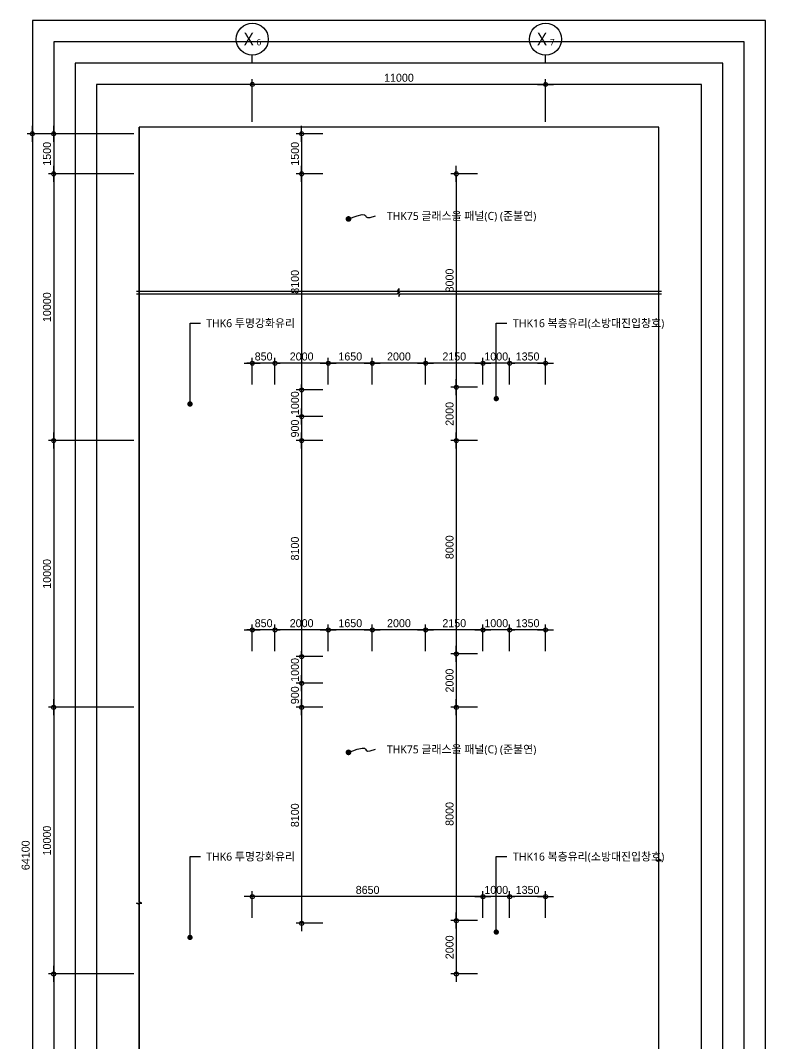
# Model space of a CAD drawing. Header units: millimetres. Extents: x 43197023 to 43466355, y 1341521 to 1420690.
# Drawn here: x 43313377 to 43341323, y 1382332 to 1420690 of the extents above; entities that cross this region are included whole.
import ezdxf
from ezdxf.enums import TextEntityAlignment as Align

# ---------------------------------------------------------------- set-up
doc = ezdxf.new("R2010")
doc.units = ezdxf.units.MM
doc.header["$LTSCALE"] = 1000
doc.header["$MEASUREMENT"] = 0
doc.header["$PDSIZE"] = -10
doc.layers.get('0').update_dxf_attribs({"linetype": 'CONTINUOUS'})
doc.layers.get('Defpoints').update_dxf_attribs({"color": 171, "linetype": 'CONTINUOUS'})
for name, color, linetype in [('LED', 7, 'CONTINUOUS'), ('NDIM', 7, 'CONTINUOUS'), ('SYM', 7, 'CONTINUOUS'), ('SYM(AXIS)', 7, 'CONTINUOUS'), ('TEXT(AXIS)', 2, 'CONTINUOUS'), ('TEXT(MIN)', 7, 'CONTINUOUS')]:
    doc.layers.add(name, color=color, linetype=linetype)
doc.styles.add('CGS', font='cgse', dxfattribs={"bigfont": 'cgs'})
doc.styles.add('나눔바른고딕', font='NanumBarunGothic.ttf')
doc.dimstyles.new('NDIM 1200', dxfattribs={"dimscale": 500, "dimtxt": 3, "dimasz": 1, "dimexe": 2, "dimexo": 2, "dimgap": 1, "dimtad": 1, "dimdec": 0, "dimdsep": 46, "dimtxsty": 'CGS', "dimblk": 'DOT0', "dimcen": 1, "dimdle": 8, "dimclrd": 2, "dimclre": 2, "dimclrt": 2, "dimadec": 0, "dimazin": 0, "dimtfac": 1, "dimtdec": 0, "dimtix": 1, "dimtmove": 2, "dimatfit": 3, "dimldrblk": 'DOT0', "dimfxl": 1, "dimtolj": 1, "dimtzin": 0, "dimlwd": -1, "dimlwe": -1, "dimarcsym": 0})

# ---------------------------------------------------------------- blocks, each defined once
blk = doc.blocks.new('DOT0')
blk.add_line((-3, 0), (3, 0))
at = {"color": 6}
blk.add_circle((0, 0), 0.75, dxfattribs=at)
blk = doc.blocks.new('*D44')
at = {"layer": 'Defpoints', "color": 0, "ltscale": 0.4, "transparency": 16777216}
for p in [(43322073, 1418290), (43322073, 1416690), (43333073, 1416690)]:
    blk.add_point(p, dxfattribs=at)
at = {"layer": 'NDIM', "ltscale": 0.4, "transparency": 16777216}
for p, q in [((43322073, 1416890), (43322073, 1418490)), ((43332973, 1418290), (43322173, 1418290)), ((43333073, 1416890), (43333073, 1418490))]:
    blk.add_line(p, q, dxfattribs=at)
at = {"layer": 'NDIM', "ltscale": 0.4, "transparency": 16777216, "xscale": 100, "yscale": 100, "zscale": 100, "rotation": 180}
blk.add_blockref('DOT0', (43322073, 1418290), dxfattribs=at)
at = {"layer": 'NDIM', "ltscale": 0.4, "transparency": 16777216, "xscale": 100, "yscale": 100, "zscale": 100}
blk.add_blockref('DOT0', (43333073, 1418290), dxfattribs=at)
at = {"layer": 'NDIM', "ltscale": 0.4, "transparency": 16777216, "insert": (43327573, 1418540), "char_height": 300, "attachment_point": 5, "style": 'CGS'}
blk.add_mtext('\\A1;11000', dxfattribs=at)
blk = doc.blocks.new('A$C2F20087E')
at = {"layer": 'SYM(AXIS)'}
blk.add_line((600, 0), (600, 300), dxfattribs=at)
blk.add_circle((600, 900), 600, dxfattribs=at)
blk = doc.blocks.new('*D53')
at = {"layer": 'Defpoints', "color": 0, "ltscale": 0.4, "transparency": 16777216}
for p in [(43317823, 1384940), (43314623, 1374940), (43317823, 1374940)]:
    blk.add_point(p, dxfattribs=at)
at = {"layer": 'NDIM', "ltscale": 0.4, "transparency": 16777216}
for p, q in [((43317623, 1384940), (43314423, 1384940)), ((43314623, 1384840), (43314623, 1375040)), ((43317623, 1374940), (43314423, 1374940))]:
    blk.add_line(p, q, dxfattribs=at)
at = {"layer": 'NDIM', "ltscale": 0.4, "transparency": 16777216, "xscale": 100, "yscale": 100, "zscale": 100}
for p, rotation in [((43314623, 1384940), 90), ((43314623, 1374940), 270)]:
    blk.add_blockref('DOT0', p, dxfattribs=dict(at, rotation=rotation))
at = {"layer": 'NDIM', "ltscale": 0.4, "transparency": 16777216, "insert": (43314373, 1379940), "char_height": 300, "attachment_point": 5, "rotation": 90, "style": 'CGS'}
blk.add_mtext('\\A1;10000', dxfattribs=at)
blk = doc.blocks.new('*D54')
at = {"layer": 'Defpoints', "color": 0, "ltscale": 0.4, "transparency": 16777216}
for p in [(43317823, 1394940), (43314623, 1384940), (43317823, 1384940)]:
    blk.add_point(p, dxfattribs=at)
at = {"layer": 'NDIM', "ltscale": 0.4, "transparency": 16777216}
for p, q in [((43317623, 1394940), (43314423, 1394940)), ((43314623, 1394840), (43314623, 1385040)), ((43317623, 1384940), (43314423, 1384940))]:
    blk.add_line(p, q, dxfattribs=at)
at = {"layer": 'NDIM', "ltscale": 0.4, "transparency": 16777216, "xscale": 100, "yscale": 100, "zscale": 100}
for p, rotation in [((43314623, 1394940), 90), ((43314623, 1384940), 270)]:
    blk.add_blockref('DOT0', p, dxfattribs=dict(at, rotation=rotation))
at = {"layer": 'NDIM', "ltscale": 0.4, "transparency": 16777216, "insert": (43314373, 1389940), "char_height": 300, "attachment_point": 5, "rotation": 90, "style": 'CGS'}
blk.add_mtext('\\A1;10000', dxfattribs=at)
blk = doc.blocks.new('*D55')
at = {"layer": 'Defpoints', "color": 0, "ltscale": 0.4, "transparency": 16777216}
for p in [(43317823, 1404940), (43314623, 1394940), (43317823, 1394940)]:
    blk.add_point(p, dxfattribs=at)
at = {"layer": 'NDIM', "ltscale": 0.4, "transparency": 16777216}
for p, q in [((43317623, 1404940), (43314423, 1404940)), ((43314623, 1404840), (43314623, 1395040)), ((43317623, 1394940), (43314423, 1394940))]:
    blk.add_line(p, q, dxfattribs=at)
at = {"layer": 'NDIM', "ltscale": 0.4, "transparency": 16777216, "xscale": 100, "yscale": 100, "zscale": 100}
for p, rotation in [((43314623, 1404940), 90), ((43314623, 1394940), 270)]:
    blk.add_blockref('DOT0', p, dxfattribs=dict(at, rotation=rotation))
at = {"layer": 'NDIM', "ltscale": 0.4, "transparency": 16777216, "insert": (43314373, 1399940), "char_height": 300, "attachment_point": 5, "rotation": 90, "style": 'CGS'}
blk.add_mtext('\\A1;10000', dxfattribs=at)
blk = doc.blocks.new('*D56')
at = {"layer": 'Defpoints', "color": 0, "ltscale": 0.4, "transparency": 16777216}
for p in [(43317823, 1414940), (43314623, 1404940), (43317823, 1404940)]:
    blk.add_point(p, dxfattribs=at)
at = {"layer": 'NDIM', "ltscale": 0.4, "transparency": 16777216}
for p, q in [((43317623, 1414940), (43314423, 1414940)), ((43314623, 1414840), (43314623, 1405040)), ((43317623, 1404940), (43314423, 1404940))]:
    blk.add_line(p, q, dxfattribs=at)
at = {"layer": 'NDIM', "ltscale": 0.4, "transparency": 16777216, "xscale": 100, "yscale": 100, "zscale": 100}
for p, rotation in [((43314623, 1414940), 90), ((43314623, 1404940), 270)]:
    blk.add_blockref('DOT0', p, dxfattribs=dict(at, rotation=rotation))
at = {"layer": 'NDIM', "ltscale": 0.4, "transparency": 16777216, "insert": (43314373, 1409940), "char_height": 300, "attachment_point": 5, "rotation": 90, "style": 'CGS'}
blk.add_mtext('\\A1;10000', dxfattribs=at)
blk = doc.blocks.new('*D58')
at = {"layer": 'Defpoints', "color": 0, "ltscale": 0.4, "transparency": 16777216}
for p in [(43317823, 1416440), (43314623, 1414940), (43317823, 1414940)]:
    blk.add_point(p, dxfattribs=at)
at = {"layer": 'NDIM', "ltscale": 0.4, "transparency": 16777216}
for p, q in [((43317623, 1416440), (43314423, 1416440)), ((43314623, 1416340), (43314623, 1415040)), ((43317623, 1414940), (43314423, 1414940))]:
    blk.add_line(p, q, dxfattribs=at)
at = {"layer": 'NDIM', "ltscale": 0.4, "transparency": 16777216, "xscale": 100, "yscale": 100, "zscale": 100}
for p, rotation in [((43314623, 1416440), 90), ((43314623, 1414940), 270)]:
    blk.add_blockref('DOT0', p, dxfattribs=dict(at, rotation=rotation))
at = {"layer": 'NDIM', "ltscale": 0.4, "transparency": 16777216, "insert": (43314373, 1415690), "char_height": 300, "attachment_point": 5, "rotation": 90, "style": 'CGS'}
blk.add_mtext('\\A1;1500', dxfattribs=at)
blk = doc.blocks.new('*D80')
at = {"layer": 'Defpoints', "color": 0, "ltscale": 0.4, "transparency": 16777216}
for p in [(43322073, 1407840), (43322073, 1406840), (43322923, 1406840)]:
    blk.add_point(p, dxfattribs=at)
at = {"layer": 'NDIM', "ltscale": 0.4, "transparency": 16777216}
for p, q in [((43321973, 1407840), (43321873, 1407840)), ((43322073, 1407040), (43322073, 1408040)), ((43322923, 1407840), (43322073, 1407840)), ((43322923, 1407040), (43322923, 1408040)), ((43323023, 1407840), (43323123, 1407840))]:
    blk.add_line(p, q, dxfattribs=at)
at = {"layer": 'NDIM', "ltscale": 0.4, "transparency": 16777216, "xscale": 100, "yscale": 100, "zscale": 100}
blk.add_blockref('DOT0', (43322073, 1407840), dxfattribs=at)
at = {"layer": 'NDIM', "ltscale": 0.4, "transparency": 16777216, "xscale": 100, "yscale": 100, "zscale": 100, "rotation": 180}
blk.add_blockref('DOT0', (43322923, 1407840), dxfattribs=at)
at = {"layer": 'NDIM', "ltscale": 0.4, "transparency": 16777216, "insert": (43322498, 1408090), "char_height": 300, "attachment_point": 5, "style": 'CGS'}
blk.add_mtext('\\A1;850', dxfattribs=at)
blk = doc.blocks.new('*D81')
at = {"layer": 'Defpoints', "color": 0, "ltscale": 0.4, "transparency": 16777216}
for p in [(43322923, 1407840), (43322923, 1406840), (43324923, 1406840)]:
    blk.add_point(p, dxfattribs=at)
at = {"layer": 'NDIM', "ltscale": 0.4, "transparency": 16777216}
for p, q in [((43322923, 1407040), (43322923, 1408040)), ((43324823, 1407840), (43323023, 1407840)), ((43324923, 1407040), (43324923, 1408040))]:
    blk.add_line(p, q, dxfattribs=at)
at = {"layer": 'NDIM', "ltscale": 0.4, "transparency": 16777216, "xscale": 100, "yscale": 100, "zscale": 100, "rotation": 180}
blk.add_blockref('DOT0', (43322923, 1407840), dxfattribs=at)
at = {"layer": 'NDIM', "ltscale": 0.4, "transparency": 16777216, "xscale": 100, "yscale": 100, "zscale": 100}
blk.add_blockref('DOT0', (43324923, 1407840), dxfattribs=at)
at = {"layer": 'NDIM', "ltscale": 0.4, "transparency": 16777216, "insert": (43323923, 1408090), "char_height": 300, "attachment_point": 5, "style": 'CGS'}
blk.add_mtext('\\A1;2000', dxfattribs=at)
blk = doc.blocks.new('*D82')
at = {"layer": 'Defpoints', "color": 0, "ltscale": 0.4, "transparency": 16777216}
for p in [(43324923, 1407840), (43324923, 1406840), (43326573, 1406840)]:
    blk.add_point(p, dxfattribs=at)
at = {"layer": 'NDIM', "ltscale": 0.4, "transparency": 16777216}
for p, q in [((43324923, 1407040), (43324923, 1408040)), ((43326473, 1407840), (43325023, 1407840)), ((43326573, 1407040), (43326573, 1408040))]:
    blk.add_line(p, q, dxfattribs=at)
at = {"layer": 'NDIM', "ltscale": 0.4, "transparency": 16777216, "xscale": 100, "yscale": 100, "zscale": 100, "rotation": 180}
blk.add_blockref('DOT0', (43324923, 1407840), dxfattribs=at)
at = {"layer": 'NDIM', "ltscale": 0.4, "transparency": 16777216, "xscale": 100, "yscale": 100, "zscale": 100}
blk.add_blockref('DOT0', (43326573, 1407840), dxfattribs=at)
at = {"layer": 'NDIM', "ltscale": 0.4, "transparency": 16777216, "insert": (43325748, 1408090), "char_height": 300, "attachment_point": 5, "style": 'CGS'}
blk.add_mtext('\\A1;1650', dxfattribs=at)
blk = doc.blocks.new('*D83')
at = {"layer": 'Defpoints', "color": 0, "ltscale": 0.4, "transparency": 16777216}
for p in [(43326573, 1407840), (43326573, 1406840), (43328573, 1406840)]:
    blk.add_point(p, dxfattribs=at)
at = {"layer": 'NDIM', "ltscale": 0.4, "transparency": 16777216}
for p, q in [((43326573, 1407040), (43326573, 1408040)), ((43328473, 1407840), (43326673, 1407840)), ((43328573, 1407040), (43328573, 1408040))]:
    blk.add_line(p, q, dxfattribs=at)
at = {"layer": 'NDIM', "ltscale": 0.4, "transparency": 16777216, "xscale": 100, "yscale": 100, "zscale": 100, "rotation": 180}
blk.add_blockref('DOT0', (43326573, 1407840), dxfattribs=at)
at = {"layer": 'NDIM', "ltscale": 0.4, "transparency": 16777216, "xscale": 100, "yscale": 100, "zscale": 100}
blk.add_blockref('DOT0', (43328573, 1407840), dxfattribs=at)
at = {"layer": 'NDIM', "ltscale": 0.4, "transparency": 16777216, "insert": (43327573, 1408090), "char_height": 300, "attachment_point": 5, "style": 'CGS'}
blk.add_mtext('\\A1;2000', dxfattribs=at)
blk = doc.blocks.new('*D84')
at = {"layer": 'Defpoints', "color": 0, "ltscale": 0.4, "transparency": 16777216}
for p in [(43328573, 1407840), (43328573, 1406840), (43330723, 1406840)]:
    blk.add_point(p, dxfattribs=at)
at = {"layer": 'NDIM', "ltscale": 0.4, "transparency": 16777216}
for p, q in [((43328573, 1407040), (43328573, 1408040)), ((43330623, 1407840), (43328673, 1407840)), ((43330723, 1407040), (43330723, 1408040))]:
    blk.add_line(p, q, dxfattribs=at)
at = {"layer": 'NDIM', "ltscale": 0.4, "transparency": 16777216, "xscale": 100, "yscale": 100, "zscale": 100, "rotation": 180}
blk.add_blockref('DOT0', (43328573, 1407840), dxfattribs=at)
at = {"layer": 'NDIM', "ltscale": 0.4, "transparency": 16777216, "xscale": 100, "yscale": 100, "zscale": 100}
blk.add_blockref('DOT0', (43330723, 1407840), dxfattribs=at)
at = {"layer": 'NDIM', "ltscale": 0.4, "transparency": 16777216, "insert": (43329648, 1408090), "char_height": 300, "attachment_point": 5, "style": 'CGS'}
blk.add_mtext('\\A1;2150', dxfattribs=at)
blk = doc.blocks.new('*D85')
at = {"layer": 'Defpoints', "color": 0, "ltscale": 0.4, "transparency": 16777216}
for p in [(43330723, 1407840), (43330723, 1406840), (43331723, 1406840)]:
    blk.add_point(p, dxfattribs=at)
at = {"layer": 'NDIM', "ltscale": 0.4, "transparency": 16777216}
for p, q in [((43330623, 1407840), (43330523, 1407840)), ((43330723, 1407040), (43330723, 1408040)), ((43331723, 1407840), (43330723, 1407840)), ((43331723, 1407040), (43331723, 1408040)), ((43331823, 1407840), (43331923, 1407840))]:
    blk.add_line(p, q, dxfattribs=at)
at = {"layer": 'NDIM', "ltscale": 0.4, "transparency": 16777216, "xscale": 100, "yscale": 100, "zscale": 100}
blk.add_blockref('DOT0', (43330723, 1407840), dxfattribs=at)
at = {"layer": 'NDIM', "ltscale": 0.4, "transparency": 16777216, "xscale": 100, "yscale": 100, "zscale": 100, "rotation": 180}
blk.add_blockref('DOT0', (43331723, 1407840), dxfattribs=at)
at = {"layer": 'NDIM', "ltscale": 0.4, "transparency": 16777216, "insert": (43331223, 1408090), "char_height": 300, "attachment_point": 5, "style": 'CGS'}
blk.add_mtext('\\A1;1000', dxfattribs=at)
blk = doc.blocks.new('*D86')
at = {"layer": 'Defpoints', "color": 0, "ltscale": 0.4, "transparency": 16777216}
for p in [(43331723, 1407840), (43331723, 1406840), (43333073, 1406840)]:
    blk.add_point(p, dxfattribs=at)
at = {"layer": 'NDIM', "ltscale": 0.4, "transparency": 16777216}
for p, q in [((43331723, 1407040), (43331723, 1408040)), ((43332973, 1407840), (43331823, 1407840)), ((43333073, 1407040), (43333073, 1408040))]:
    blk.add_line(p, q, dxfattribs=at)
at = {"layer": 'NDIM', "ltscale": 0.4, "transparency": 16777216, "xscale": 100, "yscale": 100, "zscale": 100, "rotation": 180}
blk.add_blockref('DOT0', (43331723, 1407840), dxfattribs=at)
at = {"layer": 'NDIM', "ltscale": 0.4, "transparency": 16777216, "xscale": 100, "yscale": 100, "zscale": 100}
blk.add_blockref('DOT0', (43333073, 1407840), dxfattribs=at)
at = {"layer": 'NDIM', "ltscale": 0.4, "transparency": 16777216, "insert": (43332398, 1408090), "char_height": 300, "attachment_point": 5, "style": 'CGS'}
blk.add_mtext('\\A1;1350', dxfattribs=at)
blk = doc.blocks.new('*D87')
at = {"layer": 'Defpoints', "color": 0, "ltscale": 0.4, "transparency": 16777216}
for p in [(43322073, 1397840), (43322073, 1396840), (43322923, 1396840)]:
    blk.add_point(p, dxfattribs=at)
at = {"layer": 'NDIM', "ltscale": 0.4, "transparency": 16777216}
for p, q in [((43321973, 1397840), (43321873, 1397840)), ((43322073, 1397040), (43322073, 1398040)), ((43322923, 1397840), (43322073, 1397840)), ((43322923, 1397040), (43322923, 1398040)), ((43323023, 1397840), (43323123, 1397840))]:
    blk.add_line(p, q, dxfattribs=at)
at = {"layer": 'NDIM', "ltscale": 0.4, "transparency": 16777216, "xscale": 100, "yscale": 100, "zscale": 100}
blk.add_blockref('DOT0', (43322073, 1397840), dxfattribs=at)
at = {"layer": 'NDIM', "ltscale": 0.4, "transparency": 16777216, "xscale": 100, "yscale": 100, "zscale": 100, "rotation": 180}
blk.add_blockref('DOT0', (43322923, 1397840), dxfattribs=at)
at = {"layer": 'NDIM', "ltscale": 0.4, "transparency": 16777216, "insert": (43322498, 1398090), "char_height": 300, "attachment_point": 5, "style": 'CGS'}
blk.add_mtext('\\A1;850', dxfattribs=at)
blk = doc.blocks.new('*D88')
at = {"layer": 'Defpoints', "color": 0, "ltscale": 0.4, "transparency": 16777216}
for p in [(43322923, 1397840), (43322923, 1396840), (43324923, 1396840)]:
    blk.add_point(p, dxfattribs=at)
at = {"layer": 'NDIM', "ltscale": 0.4, "transparency": 16777216}
for p, q in [((43322923, 1397040), (43322923, 1398040)), ((43324823, 1397840), (43323023, 1397840)), ((43324923, 1397040), (43324923, 1398040))]:
    blk.add_line(p, q, dxfattribs=at)
at = {"layer": 'NDIM', "ltscale": 0.4, "transparency": 16777216, "xscale": 100, "yscale": 100, "zscale": 100, "rotation": 180}
blk.add_blockref('DOT0', (43322923, 1397840), dxfattribs=at)
at = {"layer": 'NDIM', "ltscale": 0.4, "transparency": 16777216, "xscale": 100, "yscale": 100, "zscale": 100}
blk.add_blockref('DOT0', (43324923, 1397840), dxfattribs=at)
at = {"layer": 'NDIM', "ltscale": 0.4, "transparency": 16777216, "insert": (43323923, 1398090), "char_height": 300, "attachment_point": 5, "style": 'CGS'}
blk.add_mtext('\\A1;2000', dxfattribs=at)
blk = doc.blocks.new('*D89')
at = {"layer": 'Defpoints', "color": 0, "ltscale": 0.4, "transparency": 16777216}
for p in [(43324923, 1397840), (43324923, 1396840), (43326573, 1396840)]:
    blk.add_point(p, dxfattribs=at)
at = {"layer": 'NDIM', "ltscale": 0.4, "transparency": 16777216}
for p, q in [((43324923, 1397040), (43324923, 1398040)), ((43326473, 1397840), (43325023, 1397840)), ((43326573, 1397040), (43326573, 1398040))]:
    blk.add_line(p, q, dxfattribs=at)
at = {"layer": 'NDIM', "ltscale": 0.4, "transparency": 16777216, "xscale": 100, "yscale": 100, "zscale": 100, "rotation": 180}
blk.add_blockref('DOT0', (43324923, 1397840), dxfattribs=at)
at = {"layer": 'NDIM', "ltscale": 0.4, "transparency": 16777216, "xscale": 100, "yscale": 100, "zscale": 100}
blk.add_blockref('DOT0', (43326573, 1397840), dxfattribs=at)
at = {"layer": 'NDIM', "ltscale": 0.4, "transparency": 16777216, "insert": (43325748, 1398090), "char_height": 300, "attachment_point": 5, "style": 'CGS'}
blk.add_mtext('\\A1;1650', dxfattribs=at)
blk = doc.blocks.new('*D90')
at = {"layer": 'Defpoints', "color": 0, "ltscale": 0.4, "transparency": 16777216}
for p in [(43326573, 1397840), (43326573, 1396840), (43328573, 1396840)]:
    blk.add_point(p, dxfattribs=at)
at = {"layer": 'NDIM', "ltscale": 0.4, "transparency": 16777216}
for p, q in [((43326573, 1397040), (43326573, 1398040)), ((43328473, 1397840), (43326673, 1397840)), ((43328573, 1397040), (43328573, 1398040))]:
    blk.add_line(p, q, dxfattribs=at)
at = {"layer": 'NDIM', "ltscale": 0.4, "transparency": 16777216, "xscale": 100, "yscale": 100, "zscale": 100, "rotation": 180}
blk.add_blockref('DOT0', (43326573, 1397840), dxfattribs=at)
at = {"layer": 'NDIM', "ltscale": 0.4, "transparency": 16777216, "xscale": 100, "yscale": 100, "zscale": 100}
blk.add_blockref('DOT0', (43328573, 1397840), dxfattribs=at)
at = {"layer": 'NDIM', "ltscale": 0.4, "transparency": 16777216, "insert": (43327573, 1398090), "char_height": 300, "attachment_point": 5, "style": 'CGS'}
blk.add_mtext('\\A1;2000', dxfattribs=at)
blk = doc.blocks.new('*D91')
at = {"layer": 'Defpoints', "color": 0, "ltscale": 0.4, "transparency": 16777216}
for p in [(43328573, 1397840), (43328573, 1396840), (43330723, 1396840)]:
    blk.add_point(p, dxfattribs=at)
at = {"layer": 'NDIM', "ltscale": 0.4, "transparency": 16777216}
for p, q in [((43328573, 1397040), (43328573, 1398040)), ((43330623, 1397840), (43328673, 1397840)), ((43330723, 1397040), (43330723, 1398040))]:
    blk.add_line(p, q, dxfattribs=at)
at = {"layer": 'NDIM', "ltscale": 0.4, "transparency": 16777216, "xscale": 100, "yscale": 100, "zscale": 100, "rotation": 180}
blk.add_blockref('DOT0', (43328573, 1397840), dxfattribs=at)
at = {"layer": 'NDIM', "ltscale": 0.4, "transparency": 16777216, "xscale": 100, "yscale": 100, "zscale": 100}
blk.add_blockref('DOT0', (43330723, 1397840), dxfattribs=at)
at = {"layer": 'NDIM', "ltscale": 0.4, "transparency": 16777216, "insert": (43329648, 1398090), "char_height": 300, "attachment_point": 5, "style": 'CGS'}
blk.add_mtext('\\A1;2150', dxfattribs=at)
blk = doc.blocks.new('*D92')
at = {"layer": 'Defpoints', "color": 0, "ltscale": 0.4, "transparency": 16777216}
for p in [(43330723, 1397840), (43330723, 1396840), (43331723, 1396840)]:
    blk.add_point(p, dxfattribs=at)
at = {"layer": 'NDIM', "ltscale": 0.4, "transparency": 16777216}
for p, q in [((43330623, 1397840), (43330523, 1397840)), ((43330723, 1397040), (43330723, 1398040)), ((43331723, 1397840), (43330723, 1397840)), ((43331723, 1397040), (43331723, 1398040)), ((43331823, 1397840), (43331923, 1397840))]:
    blk.add_line(p, q, dxfattribs=at)
at = {"layer": 'NDIM', "ltscale": 0.4, "transparency": 16777216, "xscale": 100, "yscale": 100, "zscale": 100}
blk.add_blockref('DOT0', (43330723, 1397840), dxfattribs=at)
at = {"layer": 'NDIM', "ltscale": 0.4, "transparency": 16777216, "xscale": 100, "yscale": 100, "zscale": 100, "rotation": 180}
blk.add_blockref('DOT0', (43331723, 1397840), dxfattribs=at)
at = {"layer": 'NDIM', "ltscale": 0.4, "transparency": 16777216, "insert": (43331223, 1398090), "char_height": 300, "attachment_point": 5, "style": 'CGS'}
blk.add_mtext('\\A1;1000', dxfattribs=at)
blk = doc.blocks.new('*D93')
at = {"layer": 'Defpoints', "color": 0, "ltscale": 0.4, "transparency": 16777216}
for p in [(43331723, 1397840), (43331723, 1396840), (43333073, 1396840)]:
    blk.add_point(p, dxfattribs=at)
at = {"layer": 'NDIM', "ltscale": 0.4, "transparency": 16777216}
for p, q in [((43331723, 1397040), (43331723, 1398040)), ((43332973, 1397840), (43331823, 1397840)), ((43333073, 1397040), (43333073, 1398040))]:
    blk.add_line(p, q, dxfattribs=at)
at = {"layer": 'NDIM', "ltscale": 0.4, "transparency": 16777216, "xscale": 100, "yscale": 100, "zscale": 100, "rotation": 180}
blk.add_blockref('DOT0', (43331723, 1397840), dxfattribs=at)
at = {"layer": 'NDIM', "ltscale": 0.4, "transparency": 16777216, "xscale": 100, "yscale": 100, "zscale": 100}
blk.add_blockref('DOT0', (43333073, 1397840), dxfattribs=at)
at = {"layer": 'NDIM', "ltscale": 0.4, "transparency": 16777216, "insert": (43332398, 1398090), "char_height": 300, "attachment_point": 5, "style": 'CGS'}
blk.add_mtext('\\A1;1350', dxfattribs=at)
blk = doc.blocks.new('*D94')
at = {"layer": 'Defpoints', "color": 0, "ltscale": 0.4, "transparency": 16777216}
for p in [(43322073, 1387840), (43322073, 1386840), (43330723, 1386840)]:
    blk.add_point(p, dxfattribs=at)
at = {"layer": 'NDIM', "ltscale": 0.4, "transparency": 16777216}
for p, q in [((43322073, 1387040), (43322073, 1388040)), ((43330623, 1387840), (43322173, 1387840)), ((43330723, 1387040), (43330723, 1388040))]:
    blk.add_line(p, q, dxfattribs=at)
at = {"layer": 'NDIM', "ltscale": 0.4, "transparency": 16777216, "xscale": 100, "yscale": 100, "zscale": 100, "rotation": 180}
blk.add_blockref('DOT0', (43322073, 1387840), dxfattribs=at)
at = {"layer": 'NDIM', "ltscale": 0.4, "transparency": 16777216, "xscale": 100, "yscale": 100, "zscale": 100}
blk.add_blockref('DOT0', (43330723, 1387840), dxfattribs=at)
at = {"layer": 'NDIM', "ltscale": 0.4, "transparency": 16777216, "insert": (43326398, 1388090), "char_height": 300, "attachment_point": 5, "style": 'CGS'}
blk.add_mtext('\\A1;8650', dxfattribs=at)
blk = doc.blocks.new('*D95')
at = {"layer": 'Defpoints', "color": 0, "ltscale": 0.4, "transparency": 16777216}
for p in [(43330723, 1387840), (43330723, 1386840), (43331723, 1386840)]:
    blk.add_point(p, dxfattribs=at)
at = {"layer": 'NDIM', "ltscale": 0.4, "transparency": 16777216}
for p, q in [((43330623, 1387840), (43330523, 1387840)), ((43330723, 1387040), (43330723, 1388040)), ((43331723, 1387840), (43330723, 1387840)), ((43331723, 1387040), (43331723, 1388040)), ((43331823, 1387840), (43331923, 1387840))]:
    blk.add_line(p, q, dxfattribs=at)
at = {"layer": 'NDIM', "ltscale": 0.4, "transparency": 16777216, "xscale": 100, "yscale": 100, "zscale": 100}
blk.add_blockref('DOT0', (43330723, 1387840), dxfattribs=at)
at = {"layer": 'NDIM', "ltscale": 0.4, "transparency": 16777216, "xscale": 100, "yscale": 100, "zscale": 100, "rotation": 180}
blk.add_blockref('DOT0', (43331723, 1387840), dxfattribs=at)
at = {"layer": 'NDIM', "ltscale": 0.4, "transparency": 16777216, "insert": (43331223, 1388090), "char_height": 300, "attachment_point": 5, "style": 'CGS'}
blk.add_mtext('\\A1;1000', dxfattribs=at)
blk = doc.blocks.new('*D96')
at = {"layer": 'Defpoints', "color": 0, "ltscale": 0.4, "transparency": 16777216}
for p in [(43331723, 1387840), (43331723, 1386840), (43333073, 1386840)]:
    blk.add_point(p, dxfattribs=at)
at = {"layer": 'NDIM', "ltscale": 0.4, "transparency": 16777216}
for p, q in [((43331723, 1387040), (43331723, 1388040)), ((43332973, 1387840), (43331823, 1387840)), ((43333073, 1387040), (43333073, 1388040))]:
    blk.add_line(p, q, dxfattribs=at)
at = {"layer": 'NDIM', "ltscale": 0.4, "transparency": 16777216, "xscale": 100, "yscale": 100, "zscale": 100, "rotation": 180}
blk.add_blockref('DOT0', (43331723, 1387840), dxfattribs=at)
at = {"layer": 'NDIM', "ltscale": 0.4, "transparency": 16777216, "xscale": 100, "yscale": 100, "zscale": 100}
blk.add_blockref('DOT0', (43333073, 1387840), dxfattribs=at)
at = {"layer": 'NDIM', "ltscale": 0.4, "transparency": 16777216, "insert": (43332398, 1388090), "char_height": 300, "attachment_point": 5, "style": 'CGS'}
blk.add_mtext('\\A1;1350', dxfattribs=at)
blk = doc.blocks.new('*D97')
at = {"layer": 'Defpoints', "color": 0, "ltscale": 0.4, "transparency": 16777216}
for p in [(43330723, 1386940), (43329723, 1384940), (43330723, 1384940)]:
    blk.add_point(p, dxfattribs=at)
at = {"layer": 'NDIM', "ltscale": 0.4, "transparency": 16777216}
for p, q in [((43330523, 1386940), (43329523, 1386940)), ((43329723, 1386840), (43329723, 1385040)), ((43330523, 1384940), (43329523, 1384940))]:
    blk.add_line(p, q, dxfattribs=at)
at = {"layer": 'NDIM', "ltscale": 0.4, "transparency": 16777216, "xscale": 100, "yscale": 100, "zscale": 100}
for p, rotation in [((43329723, 1386940), 90), ((43329723, 1384940), 270)]:
    blk.add_blockref('DOT0', p, dxfattribs=dict(at, rotation=rotation))
at = {"layer": 'NDIM', "ltscale": 0.4, "transparency": 16777216, "insert": (43329473, 1385940), "char_height": 300, "attachment_point": 5, "rotation": 90, "style": 'CGS'}
blk.add_mtext('\\A1;2000', dxfattribs=at)
blk = doc.blocks.new('*D98')
at = {"layer": 'Defpoints', "color": 0, "ltscale": 0.4, "transparency": 16777216}
for p in [(43324923, 1394940), (43323923, 1386840), (43324923, 1386840)]:
    blk.add_point(p, dxfattribs=at)
at = {"layer": 'NDIM', "ltscale": 0.4, "transparency": 16777216}
for p, q in [((43324723, 1394940), (43323723, 1394940)), ((43323923, 1394840), (43323923, 1386940)), ((43324723, 1386840), (43323723, 1386840))]:
    blk.add_line(p, q, dxfattribs=at)
at = {"layer": 'NDIM', "ltscale": 0.4, "transparency": 16777216, "xscale": 100, "yscale": 100, "zscale": 100}
for p, rotation in [((43323923, 1394940), 90), ((43323923, 1386840), 270)]:
    blk.add_blockref('DOT0', p, dxfattribs=dict(at, rotation=rotation))
at = {"layer": 'NDIM', "ltscale": 0.4, "transparency": 16777216, "insert": (43323673, 1390890), "char_height": 300, "attachment_point": 5, "rotation": 90, "style": 'CGS'}
blk.add_mtext('\\A1;8100', dxfattribs=at)
blk = doc.blocks.new('*D99')
at = {"layer": 'Defpoints', "color": 0, "ltscale": 0.4, "transparency": 16777216}
for p in [(43324923, 1396840), (43323923, 1395840), (43324923, 1395840)]:
    blk.add_point(p, dxfattribs=at)
at = {"layer": 'NDIM', "ltscale": 0.4, "transparency": 16777216}
for p, q in [((43323923, 1396940), (43323923, 1397040)), ((43324723, 1396840), (43323723, 1396840)), ((43323923, 1396840), (43323923, 1395840)), ((43324723, 1395840), (43323723, 1395840)), ((43323923, 1395740), (43323923, 1395640))]:
    blk.add_line(p, q, dxfattribs=at)
at = {"layer": 'NDIM', "ltscale": 0.4, "transparency": 16777216, "xscale": 100, "yscale": 100, "zscale": 100}
for p, rotation in [((43323923, 1396840), 270), ((43323923, 1395840), 90)]:
    blk.add_blockref('DOT0', p, dxfattribs=dict(at, rotation=rotation))
at = {"layer": 'NDIM', "ltscale": 0.4, "transparency": 16777216, "insert": (43323673, 1396340), "char_height": 300, "attachment_point": 5, "rotation": 90, "style": 'CGS'}
blk.add_mtext('\\A1;1000', dxfattribs=at)
blk = doc.blocks.new('*D100')
at = {"layer": 'Defpoints', "color": 0, "ltscale": 0.4, "transparency": 16777216}
for p in [(43324923, 1395840), (43323923, 1394940), (43324923, 1394940)]:
    blk.add_point(p, dxfattribs=at)
at = {"layer": 'NDIM', "ltscale": 0.4, "transparency": 16777216}
for p, q in [((43324723, 1395840), (43323723, 1395840)), ((43323923, 1395740), (43323923, 1395040)), ((43324723, 1394940), (43323723, 1394940))]:
    blk.add_line(p, q, dxfattribs=at)
at = {"layer": 'NDIM', "ltscale": 0.4, "transparency": 16777216, "xscale": 100, "yscale": 100, "zscale": 100}
for p, rotation in [((43323923, 1395840), 90), ((43323923, 1394940), 270)]:
    blk.add_blockref('DOT0', p, dxfattribs=dict(at, rotation=rotation))
at = {"layer": 'NDIM', "ltscale": 0.4, "transparency": 16777216, "insert": (43323673, 1395390), "char_height": 300, "attachment_point": 5, "rotation": 90, "style": 'CGS'}
blk.add_mtext('\\A1;900', dxfattribs=at)
blk = doc.blocks.new('*D101')
at = {"layer": 'Defpoints', "color": 0, "ltscale": 0.4, "transparency": 16777216}
for p in [(43324923, 1404940), (43323923, 1396840), (43324923, 1396840)]:
    blk.add_point(p, dxfattribs=at)
at = {"layer": 'NDIM', "ltscale": 0.4, "transparency": 16777216}
for p, q in [((43324723, 1404940), (43323723, 1404940)), ((43323923, 1404840), (43323923, 1396940)), ((43324723, 1396840), (43323723, 1396840))]:
    blk.add_line(p, q, dxfattribs=at)
at = {"layer": 'NDIM', "ltscale": 0.4, "transparency": 16777216, "xscale": 100, "yscale": 100, "zscale": 100}
for p, rotation in [((43323923, 1404940), 90), ((43323923, 1396840), 270)]:
    blk.add_blockref('DOT0', p, dxfattribs=dict(at, rotation=rotation))
at = {"layer": 'NDIM', "ltscale": 0.4, "transparency": 16777216, "insert": (43323673, 1400890), "char_height": 300, "attachment_point": 5, "rotation": 90, "style": 'CGS'}
blk.add_mtext('\\A1;8100', dxfattribs=at)
blk = doc.blocks.new('*D102')
at = {"layer": 'Defpoints', "color": 0, "ltscale": 0.4, "transparency": 16777216}
for p in [(43324923, 1406840), (43323923, 1405840), (43324923, 1405840)]:
    blk.add_point(p, dxfattribs=at)
at = {"layer": 'NDIM', "ltscale": 0.4, "transparency": 16777216}
for p, q in [((43323923, 1406940), (43323923, 1407040)), ((43324723, 1406840), (43323723, 1406840)), ((43323923, 1406840), (43323923, 1405840)), ((43324723, 1405840), (43323723, 1405840)), ((43323923, 1405740), (43323923, 1405640))]:
    blk.add_line(p, q, dxfattribs=at)
at = {"layer": 'NDIM', "ltscale": 0.4, "transparency": 16777216, "xscale": 100, "yscale": 100, "zscale": 100}
for p, rotation in [((43323923, 1406840), 270), ((43323923, 1405840), 90)]:
    blk.add_blockref('DOT0', p, dxfattribs=dict(at, rotation=rotation))
at = {"layer": 'NDIM', "ltscale": 0.4, "transparency": 16777216, "insert": (43323673, 1406340), "char_height": 300, "attachment_point": 5, "rotation": 90, "style": 'CGS'}
blk.add_mtext('\\A1;1000', dxfattribs=at)
blk = doc.blocks.new('*D103')
at = {"layer": 'Defpoints', "color": 0, "ltscale": 0.4, "transparency": 16777216}
for p in [(43324923, 1405840), (43323923, 1404940), (43324923, 1404940)]:
    blk.add_point(p, dxfattribs=at)
at = {"layer": 'NDIM', "ltscale": 0.4, "transparency": 16777216}
for p, q in [((43324723, 1405840), (43323723, 1405840)), ((43323923, 1405740), (43323923, 1405040)), ((43324723, 1404940), (43323723, 1404940))]:
    blk.add_line(p, q, dxfattribs=at)
at = {"layer": 'NDIM', "ltscale": 0.4, "transparency": 16777216, "xscale": 100, "yscale": 100, "zscale": 100}
for p, rotation in [((43323923, 1405840), 90), ((43323923, 1404940), 270)]:
    blk.add_blockref('DOT0', p, dxfattribs=dict(at, rotation=rotation))
at = {"layer": 'NDIM', "ltscale": 0.4, "transparency": 16777216, "insert": (43323673, 1405390), "char_height": 300, "attachment_point": 5, "rotation": 90, "style": 'CGS'}
blk.add_mtext('\\A1;900', dxfattribs=at)
blk = doc.blocks.new('*D104')
at = {"layer": 'Defpoints', "color": 0, "ltscale": 0.4, "transparency": 16777216}
for p in [(43324923, 1414940), (43323923, 1406840), (43324923, 1406840)]:
    blk.add_point(p, dxfattribs=at)
at = {"layer": 'NDIM', "ltscale": 0.4, "transparency": 16777216}
for p, q in [((43324723, 1414940), (43323723, 1414940)), ((43323923, 1414840), (43323923, 1406940)), ((43324723, 1406840), (43323723, 1406840))]:
    blk.add_line(p, q, dxfattribs=at)
at = {"layer": 'NDIM', "ltscale": 0.4, "transparency": 16777216, "xscale": 100, "yscale": 100, "zscale": 100}
for p, rotation in [((43323923, 1414940), 90), ((43323923, 1406840), 270)]:
    blk.add_blockref('DOT0', p, dxfattribs=dict(at, rotation=rotation))
at = {"layer": 'NDIM', "ltscale": 0.4, "transparency": 16777216, "insert": (43323673, 1410890), "char_height": 300, "attachment_point": 5, "rotation": 90, "style": 'CGS'}
blk.add_mtext('\\A1;8100', dxfattribs=at)
blk = doc.blocks.new('*D105')
at = {"layer": 'Defpoints', "color": 0, "ltscale": 0.4, "transparency": 16777216}
for p in [(43324923, 1416440), (43323923, 1414940), (43324923, 1414940)]:
    blk.add_point(p, dxfattribs=at)
at = {"layer": 'NDIM', "ltscale": 0.4, "transparency": 16777216}
for p, q in [((43324723, 1416440), (43323723, 1416440)), ((43323923, 1416340), (43323923, 1415040)), ((43324723, 1414940), (43323723, 1414940))]:
    blk.add_line(p, q, dxfattribs=at)
at = {"layer": 'NDIM', "ltscale": 0.4, "transparency": 16777216, "xscale": 100, "yscale": 100, "zscale": 100}
for p, rotation in [((43323923, 1416440), 90), ((43323923, 1414940), 270)]:
    blk.add_blockref('DOT0', p, dxfattribs=dict(at, rotation=rotation))
at = {"layer": 'NDIM', "ltscale": 0.4, "transparency": 16777216, "insert": (43323673, 1415690), "char_height": 300, "attachment_point": 5, "rotation": 90, "style": 'CGS'}
blk.add_mtext('\\A1;1500', dxfattribs=at)
blk = doc.blocks.new('*D106')
at = {"layer": 'Defpoints', "color": 0, "ltscale": 0.4, "transparency": 16777216}
for p in [(43330723, 1394940), (43329723, 1386940), (43330723, 1386940)]:
    blk.add_point(p, dxfattribs=at)
at = {"layer": 'NDIM', "ltscale": 0.4, "transparency": 16777216}
for p, q in [((43330523, 1394940), (43329523, 1394940)), ((43329723, 1394840), (43329723, 1387040)), ((43330523, 1386940), (43329523, 1386940))]:
    blk.add_line(p, q, dxfattribs=at)
at = {"layer": 'NDIM', "ltscale": 0.4, "transparency": 16777216, "xscale": 100, "yscale": 100, "zscale": 100}
for p, rotation in [((43329723, 1394940), 90), ((43329723, 1386940), 270)]:
    blk.add_blockref('DOT0', p, dxfattribs=dict(at, rotation=rotation))
at = {"layer": 'NDIM', "ltscale": 0.4, "transparency": 16777216, "insert": (43329473, 1390940), "char_height": 300, "attachment_point": 5, "rotation": 90, "style": 'CGS'}
blk.add_mtext('\\A1;8000', dxfattribs=at)
blk = doc.blocks.new('*D107')
at = {"layer": 'Defpoints', "color": 0, "ltscale": 0.4, "transparency": 16777216}
for p in [(43330723, 1396940), (43329723, 1394940), (43330723, 1394940)]:
    blk.add_point(p, dxfattribs=at)
at = {"layer": 'NDIM', "ltscale": 0.4, "transparency": 16777216}
for p, q in [((43330523, 1396940), (43329523, 1396940)), ((43329723, 1396840), (43329723, 1395040)), ((43330523, 1394940), (43329523, 1394940))]:
    blk.add_line(p, q, dxfattribs=at)
at = {"layer": 'NDIM', "ltscale": 0.4, "transparency": 16777216, "xscale": 100, "yscale": 100, "zscale": 100}
for p, rotation in [((43329723, 1396940), 90), ((43329723, 1394940), 270)]:
    blk.add_blockref('DOT0', p, dxfattribs=dict(at, rotation=rotation))
at = {"layer": 'NDIM', "ltscale": 0.4, "transparency": 16777216, "insert": (43329473, 1395940), "char_height": 300, "attachment_point": 5, "rotation": 90, "style": 'CGS'}
blk.add_mtext('\\A1;2000', dxfattribs=at)
blk = doc.blocks.new('*D108')
at = {"layer": 'Defpoints', "color": 0, "ltscale": 0.4, "transparency": 16777216}
for p in [(43330723, 1404940), (43329723, 1396940), (43330723, 1396940)]:
    blk.add_point(p, dxfattribs=at)
at = {"layer": 'NDIM', "ltscale": 0.4, "transparency": 16777216}
for p, q in [((43330523, 1404940), (43329523, 1404940)), ((43329723, 1404840), (43329723, 1397040)), ((43330523, 1396940), (43329523, 1396940))]:
    blk.add_line(p, q, dxfattribs=at)
at = {"layer": 'NDIM', "ltscale": 0.4, "transparency": 16777216, "xscale": 100, "yscale": 100, "zscale": 100}
for p, rotation in [((43329723, 1404940), 90), ((43329723, 1396940), 270)]:
    blk.add_blockref('DOT0', p, dxfattribs=dict(at, rotation=rotation))
at = {"layer": 'NDIM', "ltscale": 0.4, "transparency": 16777216, "insert": (43329473, 1400940), "char_height": 300, "attachment_point": 5, "rotation": 90, "style": 'CGS'}
blk.add_mtext('\\A1;8000', dxfattribs=at)
blk = doc.blocks.new('*D109')
at = {"layer": 'Defpoints', "color": 0, "ltscale": 0.4, "transparency": 16777216}
for p in [(43330723, 1406940), (43329723, 1404940), (43330723, 1404940)]:
    blk.add_point(p, dxfattribs=at)
at = {"layer": 'NDIM', "ltscale": 0.4, "transparency": 16777216}
for p, q in [((43330523, 1406940), (43329523, 1406940)), ((43329723, 1406840), (43329723, 1405040)), ((43330523, 1404940), (43329523, 1404940))]:
    blk.add_line(p, q, dxfattribs=at)
at = {"layer": 'NDIM', "ltscale": 0.4, "transparency": 16777216, "xscale": 100, "yscale": 100, "zscale": 100}
for p, rotation in [((43329723, 1406940), 90), ((43329723, 1404940), 270)]:
    blk.add_blockref('DOT0', p, dxfattribs=dict(at, rotation=rotation))
at = {"layer": 'NDIM', "ltscale": 0.4, "transparency": 16777216, "insert": (43329473, 1405940), "char_height": 300, "attachment_point": 5, "rotation": 90, "style": 'CGS'}
blk.add_mtext('\\A1;2000', dxfattribs=at)
blk = doc.blocks.new('*D110')
at = {"layer": 'Defpoints', "color": 0, "ltscale": 0.4, "transparency": 16777216}
for p in [(43330723, 1414940), (43329723, 1406940), (43330723, 1406940)]:
    blk.add_point(p, dxfattribs=at)
at = {"layer": 'NDIM', "ltscale": 0.4, "transparency": 16777216}
for p, q in [((43330523, 1414940), (43329523, 1414940)), ((43329723, 1414840), (43329723, 1407040)), ((43330523, 1406940), (43329523, 1406940))]:
    blk.add_line(p, q, dxfattribs=at)
at = {"layer": 'NDIM', "ltscale": 0.4, "transparency": 16777216, "xscale": 100, "yscale": 100, "zscale": 100}
for p, rotation in [((43329723, 1414940), 90), ((43329723, 1406940), 270)]:
    blk.add_blockref('DOT0', p, dxfattribs=dict(at, rotation=rotation))
at = {"layer": 'NDIM', "ltscale": 0.4, "transparency": 16777216, "insert": (43329473, 1410940), "char_height": 300, "attachment_point": 5, "rotation": 90, "style": 'CGS'}
blk.add_mtext('\\A1;8000', dxfattribs=at)
blk = doc.blocks.new('*D271')
at = {"layer": 'Defpoints', "color": 0, "ltscale": 0.4, "transparency": 16777216}
for p in [(43317823, 1416440), (43313823, 1362340), (43317823, 1362340)]:
    blk.add_point(p, dxfattribs=at)
at = {"layer": 'NDIM', "ltscale": 0.4, "transparency": 16777216}
for p, q in [((43317623, 1416440), (43313623, 1416440)), ((43313823, 1416340), (43313823, 1362440)), ((43317623, 1362340), (43313623, 1362340))]:
    blk.add_line(p, q, dxfattribs=at)
at = {"layer": 'NDIM', "ltscale": 0.4, "transparency": 16777216, "xscale": 100, "yscale": 100, "zscale": 100}
for p, rotation in [((43313823, 1416440), 90), ((43313823, 1362340), 270)]:
    blk.add_blockref('DOT0', p, dxfattribs=dict(at, rotation=rotation))
at = {"layer": 'NDIM', "ltscale": 0.4, "transparency": 16777216, "insert": (43313573, 1389390), "char_height": 300, "attachment_point": 5, "rotation": 90, "style": 'CGS'}
blk.add_mtext('\\A1;64100', dxfattribs=at)

msp = doc.modelspace()

# ---------------------------------------------------------------- hatches: boundary and pattern name
at = {"layer": 'LED'}
h = msp.add_hatch(color=256, dxfattribs=at)
h.dxf.hatch_style = 1
edge = h.paths.add_edge_path()
edge.add_arc((43325680.2, 1413248.5), 108, 180, 540, ccw=False)
h = msp.add_hatch(color=256, dxfattribs=at)
h.dxf.hatch_style = 1
edge = h.paths.add_edge_path()
edge.add_arc((43325680.2, 1393248.5), 108, 180, 540, ccw=False)

# ---------------------------------------------------------------- linework, layer by layer
at = {"ltscale": 10000}
for points in [[(43325680.2, 1413248.5), (43326000.1, 1413366.6), (43326188.5, 1413412.3), (43326283.7, 1413407.1), (43326323.7, 1413372.3), (43326346.7, 1413329.1), (43326390.7, 1413298.9), (43326493.8, 1413302.9), (43326694.2, 1413362.5)], [(43325680.2, 1393248.5), (43326000.1, 1393366.6), (43326188.5, 1393412.3), (43326283.7, 1393407.1), (43326323.7, 1393372.3), (43326346.7, 1393329.1), (43326390.7, 1393298.9), (43326493.8, 1393302.9), (43326694.2, 1393362.5)]]:
    msp.add_lwpolyline(points, dxfattribs=at)
at = {"layer": 'Defpoints', "ltscale": 10000}
for points in [[(43313823.4, 1349690.2), (43341323.4, 1349690.2), (43341323.4, 1420690.2), (43313823.4, 1420690.2)], [(43314623.4, 1350490.2), (43340523.4, 1350490.2), (43340523.4, 1419890.2), (43314623.4, 1419890.2)], [(43315423.4, 1351290.2), (43339723.4, 1351290.2), (43339723.4, 1419090.2), (43315423.4, 1419090.2)], [(43316223.4, 1352090.2), (43338923.4, 1352090.2), (43338923.4, 1418290.2), (43316223.4, 1418290.2)], [(43317823.4, 1352890.2), (43337323.4, 1352890.2), (43337323.4, 1416690.2), (43317823.4, 1416690.2)]]:
    msp.add_lwpolyline(points, close=True, dxfattribs=at)
at = {"layer": 'SYM', "color": 8}
for points in [[(43317823.4, 1353590.2), (43317823.5, 1387540.2), (43317723.4, 1387590.2), (43317923.4, 1387590.2), (43317823.4, 1387640.2), (43317823.4, 1416690.2)], [(43337323.4, 1359190.2), (43337323.5, 1389140.2), (43337223.4, 1389190.2), (43337423.4, 1389190.2), (43337323.4, 1389240.2), (43337323.4, 1416690.2)], [(43317723.4, 1410540.1), (43327523.4, 1410540.1), (43327573.4, 1410640.2), (43327573.4, 1410440.2), (43327623.4, 1410540.2), (43337423.4, 1410540.2)], [(43317723.4, 1410440.1), (43327523.4, 1410440.1), (43327573.4, 1410540.2), (43327573.4, 1410340.2), (43327623.4, 1410440.2), (43337423.4, 1410440.2)]]:
    msp.add_lwpolyline(points, dxfattribs=at)

# ---------------------------------------------------------------- block references
for p in [(43321473.4, 1419090.2), (43332473.4, 1419090.2)]:
    msp.add_blockref('A$C2F20087E', p)

# ---------------------------------------------------------------- texts
at = {"layer": 'TEXT(AXIS)', "style": '나눔바른고딕'}
for s, height, p in [('X', 480, (43321941.7, 1419994.1)), ('X', 480, (43332941.7, 1419994.1)), ('6', 240, (43322321, 1419874.2)), ('7', 240, (43333321, 1419874.2))]:
    msp.add_text(s, height=height, dxfattribs=at).set_placement(p, align=Align.MIDDLE)
at = {"layer": 'TEXT(MIN)', "style": '나눔바른고딕'}
for s, p in [('THK75 글래스울 패널(C) (준불연)', (43332724.8, 1413362.5)), ('THK6 투명강화유리', (43323676.4, 1409340.2)), ('THK75 글래스울 패널(C) (준불연)', (43332724.8, 1393362.5)), ('THK6 투명강화유리', (43323676.4, 1389340.2))]:
    msp.add_text(s, height=300, dxfattribs=at).set_placement(p, align=Align.MIDDLE_RIGHT)
for p in [(43331851.6, 1409340), (43331851.6, 1389340)]:
    msp.add_text('THK16 복층유리(소방대진입창호)', height=300, dxfattribs=at).set_placement(p, align=Align.MIDDLE_LEFT)

# ---------------------------------------------------------------- dimensions: what is measured, and where the dimension line sits
at = {"layer": 'NDIM', "ltscale": 0.4}
for base, p1, p2, angle, picture, middle in [((43322073.4, 1418290.2), (43333073.4, 1416690.2), (43322073.4, 1416690.2), 180, '*D44', (43327573.4, 1418540.2)), ((43314623.4, 1414940.2), (43317823.4, 1416440.2), (43317823.4, 1414940.2), 90, '*D58', (43314373.4, 1415690.2)), ((43323923.4, 1414940.2), (43324923.4, 1416440.2), (43324923.4, 1414940.2), 270, '*D105', (43323673.4, 1415690.2)), ((43314623.4, 1404940.2), (43317823.4, 1414940.2), (43317823.4, 1404940.2), 270, '*D56', (43314373.4, 1409940.2)), ((43323923.4, 1406840.2), (43324923.4, 1414940.2), (43324923.4, 1406840.2), 270, '*D104', (43323673.4, 1410890.2)), ((43329723.4, 1406940.2), (43330723.4, 1414940.2), (43330723.4, 1406940.2), 270, '*D110', (43329473.4, 1410940.2)), ((43322073.4, 1407840.2), (43322923.4, 1406840.2), (43322073.4, 1406840.2), 180, '*D80', (43322498.4, 1408090.2)), ((43322923.4, 1407840.2), (43324923.4, 1406840.2), (43322923.4, 1406840.2), 180, '*D81', (43323923.4, 1408090.2)), ((43324923.4, 1407840.2), (43326573.4, 1406840.2), (43324923.4, 1406840.2), 180, '*D82', (43325748.4, 1408090.2)), ((43326573.4, 1407840.2), (43328573.4, 1406840.2), (43326573.4, 1406840.2), 180, '*D83', (43327573.4, 1408090.2)), ((43328573.4, 1407840.2), (43330723.4, 1406840.2), (43328573.4, 1406840.2), 180, '*D84', (43329648.4, 1408090.2)), ((43330723.4, 1407840.2), (43331723.4, 1406840.2), (43330723.4, 1406840.2), 180, '*D85', (43331223.4, 1408090.2)), ((43331723.4, 1407840.2), (43333073.4, 1406840.2), (43331723.4, 1406840.2), 180, '*D86', (43332398.4, 1408090.2)), ((43323923.4, 1405840.2), (43324923.4, 1406840.2), (43324923.4, 1405840.2), 270, '*D102', (43323673.4, 1406340.2)), ((43329723.4, 1404940.2), (43330723.4, 1406940.2), (43330723.4, 1404940.2), 270, '*D109', (43329473.4, 1405940.2)), ((43323923.4, 1404940.2), (43324923.4, 1405840.2), (43324923.4, 1404940.2), 270, '*D103', (43323673.4, 1405390.2)), ((43314623.4, 1394940.2), (43317823.4, 1404940.2), (43317823.4, 1394940.2), 270, '*D55', (43314373.4, 1399940.2)), ((43323923.4, 1396840.2), (43324923.4, 1404940.2), (43324923.4, 1396840.2), 270, '*D101', (43323673.4, 1400890.2)), ((43329723.4, 1396940.2), (43330723.4, 1404940.2), (43330723.4, 1396940.2), 270, '*D108', (43329473.4, 1400940.2)), ((43322073.4, 1397840.2), (43322923.4, 1396840.2), (43322073.4, 1396840.2), 180, '*D87', (43322498.4, 1398090.2)), ((43322923.4, 1397840.2), (43324923.4, 1396840.2), (43322923.4, 1396840.2), 180, '*D88', (43323923.4, 1398090.2)), ((43324923.4, 1397840.2), (43326573.4, 1396840.2), (43324923.4, 1396840.2), 180, '*D89', (43325748.4, 1398090.2)), ((43326573.4, 1397840.2), (43328573.4, 1396840.2), (43326573.4, 1396840.2), 180, '*D90', (43327573.4, 1398090.2)), ((43328573.4, 1397840.2), (43330723.4, 1396840.2), (43328573.4, 1396840.2), 180, '*D91', (43329648.4, 1398090.2)), ((43330723.4, 1397840.2), (43331723.4, 1396840.2), (43330723.4, 1396840.2), 180, '*D92', (43331223.4, 1398090.2)), ((43331723.4, 1397840.2), (43333073.4, 1396840.2), (43331723.4, 1396840.2), 180, '*D93', (43332398.4, 1398090.2)), ((43323923.4, 1395840.2), (43324923.4, 1396840.2), (43324923.4, 1395840.2), 270, '*D99', (43323673.4, 1396340.2)), ((43329723.4, 1394940.2), (43330723.4, 1396940.2), (43330723.4, 1394940.2), 270, '*D107', (43329473.4, 1395940.2)), ((43323923.4, 1394940.2), (43324923.4, 1395840.2), (43324923.4, 1394940.2), 270, '*D100', (43323673.4, 1395390.2)), ((43314623.4, 1384940.2), (43317823.4, 1394940.2), (43317823.4, 1384940.2), 270, '*D54', (43314373.4, 1389940.2)), ((43323923.4, 1386840.2), (43324923.4, 1394940.2), (43324923.4, 1386840.2), 270, '*D98', (43323673.4, 1390890.2)), ((43329723.4, 1386940.2), (43330723.4, 1394940.2), (43330723.4, 1386940.2), 270, '*D106', (43329473.4, 1390940.2)), ((43322073.4, 1387840.2), (43330723.4, 1386840.2), (43322073.4, 1386840.2), 180, '*D94', (43326398.4, 1388090.2)), ((43330723.4, 1387840.2), (43331723.4, 1386840.2), (43330723.4, 1386840.2), 180, '*D95', (43331223.4, 1388090.2)), ((43331723.4, 1387840.2), (43333073.4, 1386840.2), (43331723.4, 1386840.2), 180, '*D96', (43332398.4, 1388090.2)), ((43329723.4, 1384940.2), (43330723.4, 1386940.2), (43330723.4, 1384940.2), 270, '*D97', (43329473.4, 1385940.2)), ((43314623.4, 1374940.2), (43317823.4, 1384940.2), (43317823.4, 1374940.2), 270, '*D53', (43314373.4, 1379940.2))]:
    dim = msp.add_linear_dim(base=base, p1=p1, p2=p2, angle=angle, dimstyle='NDIM 1200', override={"dimscale": 100, "dimclrd": 256, "dimclre": 256, "dimclrt": 256}, dxfattribs=at)
    dim.commit()
    dim.dimension.update_dxf_attribs({"geometry": picture, "text_midpoint": middle})
dim = msp.add_linear_dim(base=(43313823.4, 1362340.2), p1=(43317823.4, 1416440.2), p2=(43317823.4, 1362340.2), angle=90, text='64100', dimstyle='NDIM 1200', override={"dimscale": 100, "dimclrd": 256, "dimclre": 256, "dimclrt": 256}, dxfattribs=at)
dim.commit()
dim.dimension.update_dxf_attribs({"geometry": '*D271', "text_midpoint": (43313573.4, 1389390.2)})

# ---------------------------------------------------------------- leaders
at = {"layer": 'LED', "ltscale": 10000}
for points in [[(43319735.9, 1406310.2), (43319735.9, 1409340.2), (43320135.9, 1409340.2)], [(43331223.4, 1406511.2), (43331223.4, 1409344.5), (43331623.4, 1409344.5)], [(43319735.9, 1386310.2), (43319735.9, 1389340.2), (43320135.9, 1389340.2)], [(43331223.4, 1386511.2), (43331223.4, 1389344.5), (43331623.4, 1389344.5)]]:
    msp.add_leader(points, dimstyle='NDIM 1200', override={"dimscale": 200, "dimtad": 0, "dimclrd": 256, "dimldrblk": 'Dot'}, dxfattribs=at)

doc.saveas('drawing.dxf')
